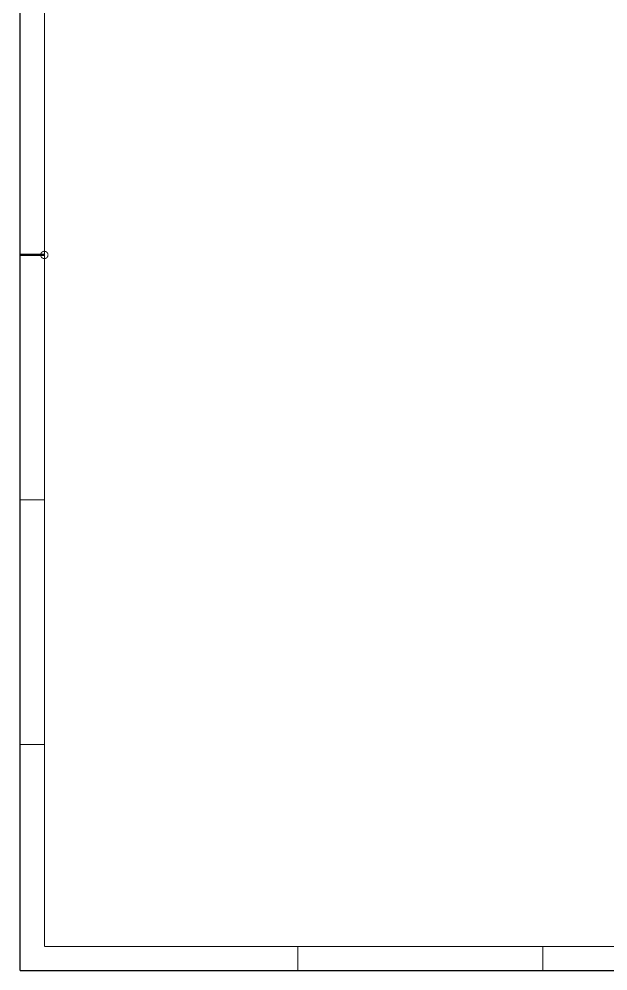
# Model space of a CAD drawing. Extents: x -186 to 234, y -83 to 214.
# Drawn here: x -186.3 to -64.1, y -83.4 to 114.1 of the extents above; entities that cross this region are included whole.
import ezdxf

# ---------------------------------------------------------------- set-up
doc = ezdxf.new("R2010")
doc.units = 0
doc.layers.add('BG_TITLE_BLOCK', color=40, linetype='CONTINUOUS')

msp = doc.modelspace()

# ---------------------------------------------------------------- linework, layer by layer
at = {"layer": 'BG_TITLE_BLOCK'}
for points in [[(-186.015909, -83.348601), (-186.015909, 213.651313)], [(-186.015909, -83.348601), (233.984089, -83.348601)]]:
    msp.add_lwpolyline(points, dxfattribs=at)
for points, const_width in [([(-181.015894, -78.348611), (-181.015894, 208.651297)], 0.199898), ([(-186.015909, 65.151508), (-181.015894, 65.151508)], 0.500101), ([(-186.015909, 14.351508), (-181.015894, 14.351508)], 0.199898), ([(-186.015909, -36.448492), (-181.015894, -36.448492)], 0.199898), ([(-181.015894, -78.348611), (228.984099, -78.348611)], 0.199898), ([(-128.415796, -83.348601), (-128.415796, -78.348611)], 0.199898), ([(-77.615796, -83.348601), (-77.615796, -78.348611)], 0.199898)]:
    msp.add_lwpolyline(points, dxfattribs=dict(at, const_width=const_width))
at = {"layer": 'BG_TITLE_BLOCK', "const_width": 0.199898}
for points in [[(-180.256713, 65.151508, 0.999989), (-181.7751, 65.151508)], [(-181.7751, 65.151508, 1.000011), (-180.256713, 65.151508)]]:
    msp.add_lwpolyline(points, format="xyb", dxfattribs=at)

doc.saveas('drawing.dxf')
